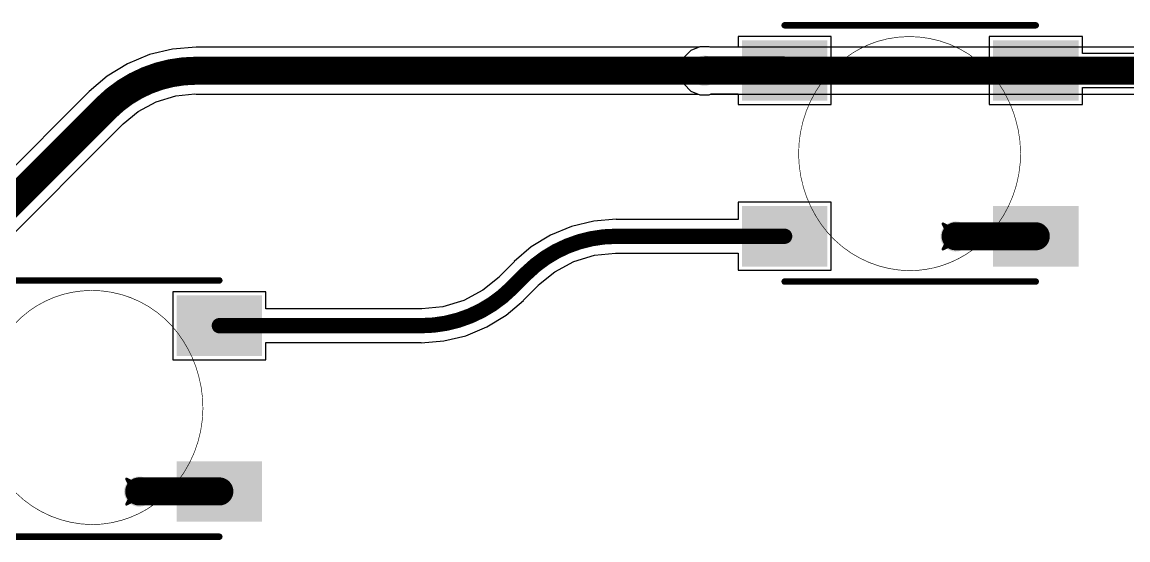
# Model space of a CAD drawing. Header units: inches. Extents: x -11 to 1110, y -7 to 455.
# Drawn here: x 267.56 to 289.58, y 115.88 to 126.19 of the extents above; entities that cross this region are included whole.
import ezdxf

# ---------------------------------------------------------------- set-up
doc = ezdxf.new("R2010")
doc.units = ezdxf.units.IN
for name, color, linetype in [('Bottom Layer', 5, 'Continuous'), ('Drill Drawing', 1, 'Continuous'), ('Mechanical 7', 56, 'Continuous'), ('Top Layer', 1, 'Continuous'), ('Top Overlay', 2, 'Continuous'), ('Top Paste', 8, 'Continuous'), ('Top Solder', 216, 'Continuous'), ('Via Holes', 16, 'Continuous')]:
    doc.layers.add(name, color=color, linetype=linetype)

msp = doc.modelspace()

# ---------------------------------------------------------------- hatches: boundary and pattern name
at = {"layer": 'Bottom Layer'}
h = msp.add_hatch(color=5, dxfattribs=at)
edge = h.paths.add_edge_path()
edge.add_arc((281.149, 125.224), 0.3, 0, 360)
h = msp.add_hatch(color=5, dxfattribs=at)
edge = h.paths.add_edge_path()
edge.add_arc((286.149, 121.924), 0.3, 0, 360)
h = msp.add_hatch(color=5, dxfattribs=at)
edge = h.paths.add_edge_path()
edge.add_arc((269.893, 116.844), 0.3, 0, 360)
at = {"layer": 'Top Layer'}
for points in [[(281.995, 125.728), (283.495, 125.728), (283.495, 124.728), (281.995, 124.728)], [(288.495, 124.728), (286.995, 124.728), (286.995, 125.728), (288.495, 125.728)], [(281.995, 122.428), (283.495, 122.428), (283.495, 121.428), (281.995, 121.428)], [(286.995, 122.428), (288.495, 122.428), (288.495, 121.428), (286.995, 121.428)], [(272.239, 119.648), (270.739, 119.648), (270.739, 120.648), (272.239, 120.648)], [(270.739, 117.348), (272.239, 117.348), (272.239, 116.348), (270.739, 116.348)]]:
    msp.add_hatch(color=1, dxfattribs=at).paths.add_polyline_path(points)
h = msp.add_hatch(color=1, dxfattribs=at)
edge = h.paths.add_edge_path()
edge.add_arc((281.149, 125.224), 0.3, 0, 360)
h = msp.add_hatch(color=1, dxfattribs=at)
edge = h.paths.add_edge_path()
edge.add_arc((286.149, 121.924), 0.3, 0, 360)
h = msp.add_hatch(color=1, dxfattribs=at)
edge = h.paths.add_edge_path()
edge.add_arc((269.893, 116.844), 0.3, 0, 360)
at = {"layer": 'Top Paste'}
for points in [[(281.995, 125.728), (283.495, 125.728), (283.495, 124.728), (281.995, 124.728)], [(288.495, 124.728), (286.995, 124.728), (286.995, 125.728), (288.495, 125.728)], [(281.995, 122.428), (283.495, 122.428), (283.495, 121.428), (281.995, 121.428)], [(286.995, 122.428), (288.495, 122.428), (288.495, 121.428), (286.995, 121.428)], [(272.239, 119.648), (270.739, 119.648), (270.739, 120.648), (272.239, 120.648)], [(270.739, 117.348), (272.239, 117.348), (272.239, 116.348), (270.739, 116.348)]]:
    msp.add_hatch(color=8, dxfattribs=at).paths.add_polyline_path(points)
at = {"layer": 'Top Solder'}
for points in [[(281.893, 125.829), (283.597, 125.829), (283.597, 124.626), (281.893, 124.626)], [(288.597, 124.626), (286.893, 124.626), (286.893, 125.829), (288.597, 125.829)], [(281.893, 122.529), (283.597, 122.529), (283.597, 121.326), (281.893, 121.326)], [(286.893, 122.529), (288.597, 122.529), (288.597, 121.326), (286.893, 121.326)], [(272.341, 119.546), (270.637, 119.546), (270.637, 120.749), (272.341, 120.749)], [(270.637, 117.449), (272.341, 117.449), (272.341, 116.246), (270.637, 116.246)]]:
    msp.add_hatch(color=216, dxfattribs=at).paths.add_polyline_path(points)
at = {"layer": 'Via Holes'}
h = msp.add_hatch(color=7, dxfattribs=at)
edge = h.paths.add_edge_path()
edge.add_arc((281.149, 125.224), 0.15, 0, 360)
h = msp.add_hatch(color=7, dxfattribs=at)
edge = h.paths.add_edge_path()
edge.add_arc((286.149, 121.924), 0.15, 0, 360)
h = msp.add_hatch(color=7, dxfattribs=at)
edge = h.paths.add_edge_path()
edge.add_arc((269.893, 116.844), 0.15, 0, 360)

# ---------------------------------------------------------------- linework, layer by layer
at = {"layer": 'Bottom Layer'}
for p, q in [((270.096, 125.544), (269.661, 125.363)), ((270.555, 125.654), (270.096, 125.544)), ((271.025, 125.691), (270.555, 125.654)), ((271.025, 125.69), (271.025, 125.691)), ((281.026, 125.69), (271.025, 125.69)), ((281.054, 125.702), (281.026, 125.69)), ((281.244, 125.702), (281.054, 125.702)), ((281.273, 125.69), (281.244, 125.702)), ((290.765, 125.69), (281.273, 125.69)), ((269.661, 125.363), (269.258, 125.116)), ((269.258, 125.116), (268.9, 124.81)), ((268.9, 124.81), (264.651, 120.561)), ((268.9, 124.81), (268.9, 124.81)), ((270.229, 124.606), (270.62, 124.724)), ((270.62, 124.724), (271.004, 124.762)), ((271.004, 124.762), (271.025, 124.758)), ((271.025, 124.758), (281.026, 124.758)), ((281.026, 124.758), (281.054, 124.746)), ((281.054, 124.746), (281.244, 124.746)), ((281.244, 124.746), (281.273, 124.758)), ((281.273, 124.758), (290.765, 124.758)), ((269.571, 124.169), (269.87, 124.414)), ((269.87, 124.414), (270.229, 124.606)), ((265.31, 119.902), (269.559, 124.151)), ((269.559, 124.151), (269.571, 124.169))]:
    msp.add_line(p, q, dxfattribs=at)
for points in [[(269.229, 124.48, 0.559, 0.559, -0.198912), (271.025, 125.224, 0.559, 0.559, 0)], [(271.025, 125.224, 0.559, 0.559, 0), (281.149, 125.224, 0.559, 0.559, 0)], [(281.149, 125.224, 0.559, 0.559, 0), (290.765, 125.224, 0.559, 0.559, 0)], [(264.893, 120.144, 0.559, 0.559, 0), (269.229, 124.48, 0.559, 0.559, 0)]]:
    msp.add_lwpolyline(points, format="xyseb", dxfattribs=at)
for points in [[(270.886, 125.224, 0.279, 0.279, 1), (271.165, 125.224, 0.279, 0.279, 1)], [(270.886, 125.224, 0.279, 0.279, 1), (271.165, 125.224, 0.279, 0.279, 1)], [(281.01, 125.224, 0.279, 0.279, 1), (281.289, 125.224, 0.279, 0.279, 1)], [(281.01, 125.224, 0.279, 0.279, 1), (281.289, 125.224, 0.279, 0.279, 1)], [(269.09, 124.48, 0.279, 0.279, 1), (269.369, 124.48, 0.279, 0.279, 1)], [(269.09, 124.48, 0.279, 0.279, 1), (269.369, 124.48, 0.279, 0.279, 1)]]:
    msp.add_lwpolyline(points, format="xyseb", close=True, dxfattribs=at)
at = {"layer": 'Drill Drawing'}
for points in [[(280.895, 125.478, 0.0508, 0.0508, 0), (281.149, 125.351, 0.0508, 0.0508, 0)], [(280.895, 125.478, 0.0508, 0.0508, 0), (281.022, 125.224, 0.0508, 0.0508, 0)], [(281.149, 125.351, 0.0508, 0.0508, 0), (281.403, 125.478, 0.0508, 0.0508, 0)], [(281.276, 125.224, 0.0508, 0.0508, 0), (281.403, 125.478, 0.0508, 0.0508, 0)], [(280.895, 124.97, 0.0508, 0.0508, 0), (281.022, 125.224, 0.0508, 0.0508, 0)], [(280.895, 124.97, 0.0508, 0.0508, 0), (281.149, 125.097, 0.0508, 0.0508, 0)], [(281.149, 125.097, 0.0508, 0.0508, 0), (281.403, 124.97, 0.0508, 0.0508, 0)], [(281.276, 125.224, 0.0508, 0.0508, 0), (281.403, 124.97, 0.0508, 0.0508, 0)], [(285.895, 122.178, 0.0508, 0.0508, 0), (286.149, 122.051, 0.0508, 0.0508, 0)], [(285.895, 122.178, 0.0508, 0.0508, 0), (286.022, 121.924, 0.0508, 0.0508, 0)], [(286.149, 122.051, 0.0508, 0.0508, 0), (286.403, 122.178, 0.0508, 0.0508, 0)], [(286.276, 121.924, 0.0508, 0.0508, 0), (286.403, 122.178, 0.0508, 0.0508, 0)], [(285.895, 121.67, 0.0508, 0.0508, 0), (286.022, 121.924, 0.0508, 0.0508, 0)], [(285.895, 121.67, 0.0508, 0.0508, 0), (286.149, 121.797, 0.0508, 0.0508, 0)], [(286.149, 121.797, 0.0508, 0.0508, 0), (286.403, 121.67, 0.0508, 0.0508, 0)], [(286.276, 121.924, 0.0508, 0.0508, 0), (286.403, 121.67, 0.0508, 0.0508, 0)], [(269.639, 117.098, 0.0508, 0.0508, 0), (269.893, 116.971, 0.0508, 0.0508, 0)], [(269.639, 117.098, 0.0508, 0.0508, 0), (269.766, 116.844, 0.0508, 0.0508, 0)], [(269.893, 116.971, 0.0508, 0.0508, 0), (270.147, 117.098, 0.0508, 0.0508, 0)], [(270.02, 116.844, 0.0508, 0.0508, 0), (270.147, 117.098, 0.0508, 0.0508, 0)], [(269.639, 116.59, 0.0508, 0.0508, 0), (269.766, 116.844, 0.0508, 0.0508, 0)], [(269.639, 116.59, 0.0508, 0.0508, 0), (269.893, 116.717, 0.0508, 0.0508, 0)], [(269.893, 116.717, 0.0508, 0.0508, 0), (270.147, 116.59, 0.0508, 0.0508, 0)], [(270.02, 116.844, 0.0508, 0.0508, 0), (270.147, 116.59, 0.0508, 0.0508, 0)]]:
    msp.add_lwpolyline(points, format="xyseb", dxfattribs=at)
for points in [[(280.883, 125.478, 0.0254, 0.0254, 1), (280.908, 125.478, 0.0254, 0.0254, 1)], [(280.883, 125.478, 0.0254, 0.0254, 1), (280.908, 125.478, 0.0254, 0.0254, 1)], [(281.391, 125.478, 0.0254, 0.0254, 1), (281.416, 125.478, 0.0254, 0.0254, 1)], [(281.391, 125.478, 0.0254, 0.0254, 1), (281.416, 125.478, 0.0254, 0.0254, 1)], [(281.137, 125.351, 0.0254, 0.0254, 1), (281.162, 125.351, 0.0254, 0.0254, 1)], [(281.137, 125.351, 0.0254, 0.0254, 1), (281.162, 125.351, 0.0254, 0.0254, 1)], [(281.01, 125.224, 0.0254, 0.0254, 1), (281.035, 125.224, 0.0254, 0.0254, 1)], [(281.01, 125.224, 0.0254, 0.0254, 1), (281.035, 125.224, 0.0254, 0.0254, 1)], [(281.137, 125.097, 0.0254, 0.0254, 1), (281.162, 125.097, 0.0254, 0.0254, 1)], [(281.137, 125.097, 0.0254, 0.0254, 1), (281.162, 125.097, 0.0254, 0.0254, 1)], [(281.264, 125.224, 0.0254, 0.0254, 1), (281.289, 125.224, 0.0254, 0.0254, 1)], [(281.264, 125.224, 0.0254, 0.0254, 1), (281.289, 125.224, 0.0254, 0.0254, 1)], [(280.883, 124.97, 0.0254, 0.0254, 1), (280.908, 124.97, 0.0254, 0.0254, 1)], [(280.883, 124.97, 0.0254, 0.0254, 1), (280.908, 124.97, 0.0254, 0.0254, 1)], [(281.391, 124.97, 0.0254, 0.0254, 1), (281.416, 124.97, 0.0254, 0.0254, 1)], [(281.391, 124.97, 0.0254, 0.0254, 1), (281.416, 124.97, 0.0254, 0.0254, 1)], [(285.883, 122.178, 0.0254, 0.0254, 1), (285.908, 122.178, 0.0254, 0.0254, 1)], [(285.883, 122.178, 0.0254, 0.0254, 1), (285.908, 122.178, 0.0254, 0.0254, 1)], [(286.391, 122.178, 0.0254, 0.0254, 1), (286.416, 122.178, 0.0254, 0.0254, 1)], [(286.391, 122.178, 0.0254, 0.0254, 1), (286.416, 122.178, 0.0254, 0.0254, 1)], [(286.137, 122.051, 0.0254, 0.0254, 1), (286.162, 122.051, 0.0254, 0.0254, 1)], [(286.137, 122.051, 0.0254, 0.0254, 1), (286.162, 122.051, 0.0254, 0.0254, 1)], [(286.01, 121.924, 0.0254, 0.0254, 1), (286.035, 121.924, 0.0254, 0.0254, 1)], [(286.01, 121.924, 0.0254, 0.0254, 1), (286.035, 121.924, 0.0254, 0.0254, 1)], [(286.137, 121.797, 0.0254, 0.0254, 1), (286.162, 121.797, 0.0254, 0.0254, 1)], [(286.137, 121.797, 0.0254, 0.0254, 1), (286.162, 121.797, 0.0254, 0.0254, 1)], [(286.264, 121.924, 0.0254, 0.0254, 1), (286.289, 121.924, 0.0254, 0.0254, 1)], [(286.264, 121.924, 0.0254, 0.0254, 1), (286.289, 121.924, 0.0254, 0.0254, 1)], [(285.883, 121.67, 0.0254, 0.0254, 1), (285.908, 121.67, 0.0254, 0.0254, 1)], [(285.883, 121.67, 0.0254, 0.0254, 1), (285.908, 121.67, 0.0254, 0.0254, 1)], [(286.391, 121.67, 0.0254, 0.0254, 1), (286.416, 121.67, 0.0254, 0.0254, 1)], [(286.391, 121.67, 0.0254, 0.0254, 1), (286.416, 121.67, 0.0254, 0.0254, 1)], [(269.627, 117.098, 0.0254, 0.0254, 1), (269.652, 117.098, 0.0254, 0.0254, 1)], [(269.627, 117.098, 0.0254, 0.0254, 1), (269.652, 117.098, 0.0254, 0.0254, 1)], [(269.881, 116.971, 0.0254, 0.0254, 1), (269.906, 116.971, 0.0254, 0.0254, 1)], [(269.881, 116.971, 0.0254, 0.0254, 1), (269.906, 116.971, 0.0254, 0.0254, 1)], [(270.135, 117.098, 0.0254, 0.0254, 1), (270.16, 117.098, 0.0254, 0.0254, 1)], [(270.135, 117.098, 0.0254, 0.0254, 1), (270.16, 117.098, 0.0254, 0.0254, 1)], [(269.754, 116.844, 0.0254, 0.0254, 1), (269.779, 116.844, 0.0254, 0.0254, 1)], [(269.754, 116.844, 0.0254, 0.0254, 1), (269.779, 116.844, 0.0254, 0.0254, 1)], [(269.881, 116.717, 0.0254, 0.0254, 1), (269.906, 116.717, 0.0254, 0.0254, 1)], [(269.881, 116.717, 0.0254, 0.0254, 1), (269.906, 116.717, 0.0254, 0.0254, 1)], [(270.008, 116.844, 0.0254, 0.0254, 1), (270.033, 116.844, 0.0254, 0.0254, 1)], [(270.008, 116.844, 0.0254, 0.0254, 1), (270.033, 116.844, 0.0254, 0.0254, 1)], [(269.627, 116.59, 0.0254, 0.0254, 1), (269.652, 116.59, 0.0254, 0.0254, 1)], [(269.627, 116.59, 0.0254, 0.0254, 1), (269.652, 116.59, 0.0254, 0.0254, 1)], [(270.135, 116.59, 0.0254, 0.0254, 1), (270.16, 116.59, 0.0254, 0.0254, 1)], [(270.135, 116.59, 0.0254, 0.0254, 1), (270.16, 116.59, 0.0254, 0.0254, 1)]]:
    msp.add_lwpolyline(points, format="xyseb", close=True, dxfattribs=at)
at = {"layer": 'Mechanical 7'}
for points in [[(283.953, 125.476, 0.0127, 0.0127, -0.083383), (284.586, 125.806, 0.0127, 0.0127, 0)], [(284.586, 125.806, 0.0127, 0.0127, -0.381286), (287.211, 124.612, 0.0127, 0.0127, 0)], [(283.122, 122.892, 0.0127, 0.0127, -0.308784), (283.953, 125.476, 0.0127, 0.0127, 0)], [(287.211, 124.612, 0.0127, 0.0127, -0.038862), (287.343, 124.259, 0.0127, 0.0127, 0)], [(287.343, 124.259, 0.0127, 0.0127, -0.30897), (286.514, 121.676, 0.0127, 0.0127, 0)], [(283.363, 122.336, 0.0127, 0.0127, -0.063546), (283.122, 122.892, 0.0127, 0.0127, 0)], [(285.231, 121.243, 0.0127, 0.0127, -0.26438), (283.363, 122.336, 0.0127, 0.0127, 0)], [(286.514, 121.676, 0.0127, 0.0127, -0.082911), (285.88, 121.345, 0.0127, 0.0127, 0)], [(285.88, 121.345, 0.0127, 0.0127, -0.077392), (285.231, 121.243, 0.0127, 0.0127, 0)], [(267.714, 120.45, 0.0127, 0.0127, -0.083466), (268.355, 120.765, 0.0127, 0.0127, 0)], [(268.355, 120.765, 0.0127, 0.0127, -0.336731), (270.78, 119.829, 0.0127, 0.0127, 0)], [(266.83, 117.887, 0.0127, 0.0127, -0.309501), (267.714, 120.45, 0.0127, 0.0127, 0)], [(270.78, 119.829, 0.0127, 0.0127, -0.077966), (271.076, 119.153, 0.0127, 0.0127, 0)], [(271.076, 119.153, 0.0127, 0.0127, -0.30985), (270.192, 116.589, 0.0127, 0.0127, 0)], [(268.95, 116.188, 0.0127, 0.0127, -0.269779), (267.063, 117.315, 0.0127, 0.0127, 0)], [(270.192, 116.589, 0.0127, 0.0127, -0.083347), (269.55, 116.275, 0.0127, 0.0127, 0)], [(269.55, 116.275, 0.0127, 0.0127, -0.073332), (268.95, 116.188, 0.0127, 0.0127, 0)]]:
    msp.add_lwpolyline(points, format="xyseb", dxfattribs=at)
for points in [[(284.583, 125.806, 0.00635, 0.00635, 1), (284.589, 125.806, 0.00635, 0.00635, 1)], [(284.583, 125.806, 0.00635, 0.00635, 1), (284.589, 125.806, 0.00635, 0.00635, 1)], [(283.949, 125.476, 0.00635, 0.00635, 1), (283.956, 125.476, 0.00635, 0.00635, 1)], [(283.949, 125.476, 0.00635, 0.00635, 1), (283.956, 125.476, 0.00635, 0.00635, 1)], [(287.208, 124.612, 0.00635, 0.00635, 1), (287.214, 124.612, 0.00635, 0.00635, 1)], [(287.208, 124.612, 0.00635, 0.00635, 1), (287.214, 124.612, 0.00635, 0.00635, 1)], [(287.34, 124.259, 0.00635, 0.00635, 1), (287.346, 124.259, 0.00635, 0.00635, 1)], [(287.34, 124.259, 0.00635, 0.00635, 1), (287.346, 124.259, 0.00635, 0.00635, 1)], [(283.119, 122.892, 0.00635, 0.00635, 1), (283.125, 122.892, 0.00635, 0.00635, 1)], [(283.119, 122.892, 0.00635, 0.00635, 1), (283.125, 122.892, 0.00635, 0.00635, 1)], [(283.36, 122.336, 0.00635, 0.00635, 1), (283.366, 122.336, 0.00635, 0.00635, 1)], [(283.36, 122.336, 0.00635, 0.00635, 1), (283.366, 122.336, 0.00635, 0.00635, 1)], [(286.511, 121.676, 0.00635, 0.00635, 1), (286.517, 121.676, 0.00635, 0.00635, 1)], [(286.511, 121.676, 0.00635, 0.00635, 1), (286.517, 121.676, 0.00635, 0.00635, 1)], [(285.876, 121.345, 0.00635, 0.00635, 1), (285.883, 121.345, 0.00635, 0.00635, 1)], [(285.876, 121.345, 0.00635, 0.00635, 1), (285.883, 121.345, 0.00635, 0.00635, 1)], [(285.228, 121.243, 0.00635, 0.00635, 1), (285.234, 121.243, 0.00635, 0.00635, 1)], [(285.228, 121.243, 0.00635, 0.00635, 1), (285.234, 121.243, 0.00635, 0.00635, 1)], [(268.352, 120.765, 0.00635, 0.00635, 1), (268.358, 120.765, 0.00635, 0.00635, 1)], [(268.352, 120.765, 0.00635, 0.00635, 1), (268.358, 120.765, 0.00635, 0.00635, 1)], [(267.711, 120.45, 0.00635, 0.00635, 1), (267.717, 120.45, 0.00635, 0.00635, 1)], [(267.711, 120.45, 0.00635, 0.00635, 1), (267.717, 120.45, 0.00635, 0.00635, 1)], [(270.776, 119.829, 0.00635, 0.00635, 1), (270.783, 119.829, 0.00635, 0.00635, 1)], [(270.776, 119.829, 0.00635, 0.00635, 1), (270.783, 119.829, 0.00635, 0.00635, 1)], [(271.073, 119.153, 0.00635, 0.00635, 1), (271.079, 119.153, 0.00635, 0.00635, 1)], [(271.073, 119.153, 0.00635, 0.00635, 1), (271.079, 119.153, 0.00635, 0.00635, 1)], [(270.189, 116.589, 0.00635, 0.00635, 1), (270.195, 116.589, 0.00635, 0.00635, 1)], [(270.189, 116.589, 0.00635, 0.00635, 1), (270.195, 116.589, 0.00635, 0.00635, 1)], [(269.547, 116.275, 0.00635, 0.00635, 1), (269.553, 116.275, 0.00635, 0.00635, 1)], [(269.547, 116.275, 0.00635, 0.00635, 1), (269.553, 116.275, 0.00635, 0.00635, 1)], [(268.947, 116.188, 0.00635, 0.00635, 1), (268.953, 116.188, 0.00635, 0.00635, 1)], [(268.947, 116.188, 0.00635, 0.00635, 1), (268.953, 116.188, 0.00635, 0.00635, 1)]]:
    msp.add_lwpolyline(points, format="xyseb", close=True, dxfattribs=at)
at = {"layer": 'Top Layer'}
for p, q in [((283.673, 125.905), (281.817, 125.905)), ((281.817, 125.905), (281.817, 125.694)), ((283.673, 124.55), (283.673, 125.905)), ((288.673, 125.905), (286.817, 125.905)), ((286.817, 125.905), (286.817, 124.55)), ((288.673, 125.564), (288.673, 125.905)), ((280.879, 125.629), (280.744, 125.495)), ((281.054, 125.702), (280.879, 125.629)), ((281.244, 125.702), (281.054, 125.702)), ((281.264, 125.694), (281.244, 125.702)), ((281.817, 125.694), (281.264, 125.694)), ((291.074, 125.564), (288.673, 125.564)), ((280.744, 125.495), (280.672, 125.319)), ((280.672, 125.319), (280.672, 125.129)), ((280.672, 125.129), (280.744, 124.954)), ((280.744, 124.954), (280.879, 124.819)), ((288.673, 124.55), (288.673, 124.891)), ((288.673, 124.891), (291.074, 124.891)), ((280.879, 124.819), (281.054, 124.746)), ((281.054, 124.746), (281.244, 124.746)), ((281.244, 124.746), (281.281, 124.761)), ((281.281, 124.761), (281.817, 124.761)), ((281.817, 124.761), (281.817, 124.55)), ((281.817, 124.55), (283.673, 124.55)), ((286.817, 124.55), (288.673, 124.55)), ((283.673, 122.605), (281.817, 122.605)), ((281.817, 122.605), (281.817, 122.264)), ((283.673, 121.25), (283.673, 122.605)), ((278.943, 122.231), (278.503, 122.126)), ((279.393, 122.267), (278.943, 122.231)), ((279.393, 122.264), (279.393, 122.267)), ((281.817, 122.264), (279.393, 122.264)), ((278.503, 122.126), (278.086, 121.953)), ((278.086, 121.953), (277.701, 121.717)), ((277.701, 121.717), (277.357, 121.423)), ((278.548, 121.427), (278.962, 121.553)), ((278.962, 121.553), (279.378, 121.594)), ((279.378, 121.594), (279.393, 121.591)), ((279.393, 121.591), (281.817, 121.591)), ((281.817, 121.591), (281.817, 121.25)), ((277.359, 121.422), (277.067, 121.13)), ((277.357, 121.423), (277.359, 121.422)), ((278.166, 121.223), (278.548, 121.427)), ((277.058, 121.117), (276.735, 120.852)), ((277.067, 121.13), (277.058, 121.117)), ((277.843, 120.958), (278.166, 121.223)), ((281.817, 121.25), (283.673, 121.25)), ((277.543, 120.653), (277.835, 120.946)), ((277.835, 120.946), (277.843, 120.958)), ((272.417, 120.825), (270.561, 120.825)), ((270.561, 120.825), (270.561, 119.47)), ((272.417, 120.484), (272.417, 120.825)), ((276.735, 120.852), (276.354, 120.648)), ((275.509, 120.484), (272.417, 120.484)), ((275.523, 120.481), (275.509, 120.484)), ((275.939, 120.522), (275.523, 120.481)), ((276.354, 120.648), (275.939, 120.522)), ((277.201, 120.358), (277.545, 120.652)), ((277.545, 120.652), (277.543, 120.653)), ((276.816, 120.122), (277.201, 120.358)), ((276.398, 119.949), (276.816, 120.122)), ((272.417, 119.47), (272.417, 119.811)), ((272.417, 119.811), (275.509, 119.811)), ((275.509, 119.809), (275.959, 119.844)), ((275.509, 119.811), (275.509, 119.809)), ((275.959, 119.844), (276.398, 119.949)), ((270.561, 119.47), (272.417, 119.47))]:
    msp.add_line(p, q, dxfattribs=at)
for points in [[(281.149, 125.228, 0.559, 0.559, 0), (282.745, 125.228, 0.559, 0.559, 0)], [(287.745, 125.228, 0.305, 0.305, 0), (291.074, 125.228, 0.305, 0.305, 0)], [(286.149, 121.928, 0.559, 0.559, 0), (287.745, 121.928, 0.559, 0.559, 0)], [(277.597, 121.184, 0.305, 0.305, -0.198912), (279.393, 121.928, 0.305, 0.305, 0)], [(279.393, 121.928, 0.305, 0.305, 0), (282.745, 121.928, 0.305, 0.305, 0)], [(277.305, 120.892, 0.305, 0.305, 0), (277.597, 121.184, 0.305, 0.305, 0)], [(277.305, 120.892, 0.305, 0.305, -0.198912), (275.509, 120.148, 0.305, 0.305, 0)], [(271.489, 120.148, 0.305, 0.305, 0), (275.509, 120.148, 0.305, 0.305, 0)], [(269.893, 116.848, 0.559, 0.559, 0), (271.489, 116.848, 0.559, 0.559, 0)]]:
    msp.add_lwpolyline(points, format="xyseb", dxfattribs=at)
for points in [[(281.01, 125.228, 0.279, 0.279, 1), (281.289, 125.228, 0.279, 0.279, 1)], [(282.605, 125.228, 0.279, 0.279, 1), (282.885, 125.228, 0.279, 0.279, 1)], [(287.669, 125.228, 0.152, 0.152, 1), (287.821, 125.228, 0.152, 0.152, 1)], [(286.01, 121.928, 0.279, 0.279, 1), (286.289, 121.928, 0.279, 0.279, 1)], [(287.605, 121.928, 0.279, 0.279, 1), (287.885, 121.928, 0.279, 0.279, 1)], [(279.317, 121.928, 0.152, 0.152, 1), (279.469, 121.928, 0.152, 0.152, 1)], [(279.317, 121.928, 0.152, 0.152, 1), (279.469, 121.928, 0.152, 0.152, 1)], [(282.669, 121.928, 0.152, 0.152, 1), (282.821, 121.928, 0.152, 0.152, 1)], [(277.521, 121.184, 0.152, 0.152, 1), (277.673, 121.184, 0.152, 0.152, 1)], [(277.521, 121.184, 0.152, 0.152, 1), (277.673, 121.184, 0.152, 0.152, 1)], [(277.229, 120.892, 0.152, 0.152, 1), (277.381, 120.892, 0.152, 0.152, 1)], [(277.229, 120.892, 0.152, 0.152, 1), (277.381, 120.892, 0.152, 0.152, 1)], [(271.413, 120.148, 0.152, 0.152, 1), (271.565, 120.148, 0.152, 0.152, 1)], [(275.432, 120.148, 0.152, 0.152, 1), (275.585, 120.148, 0.152, 0.152, 1)], [(275.432, 120.148, 0.152, 0.152, 1), (275.585, 120.148, 0.152, 0.152, 1)], [(269.754, 116.848, 0.279, 0.279, 1), (270.033, 116.848, 0.279, 0.279, 1)], [(271.349, 116.848, 0.279, 0.279, 1), (271.629, 116.848, 0.279, 0.279, 1)]]:
    msp.add_lwpolyline(points, format="xyseb", close=True, dxfattribs=at)
at = {"layer": 'Top Overlay'}
for points in [[(282.745, 126.128, 0.127, 0.127, 0), (287.745, 126.128, 0.127, 0.127, 0)], [(281.689, 125.381, 0.254, 0.254, 0), (281.816, 125.254, 0.254, 0.254, 0)], [(281.689, 125.127, 0.254, 0.254, 0), (281.689, 125.381, 0.254, 0.254, 0)], [(281.689, 125.127, 0.254, 0.254, 0), (281.816, 125.254, 0.254, 0.254, 0)], [(266.489, 121.048, 0.127, 0.127, 0), (271.489, 121.048, 0.127, 0.127, 0)], [(282.745, 121.027, 0.127, 0.127, 0), (287.745, 121.027, 0.127, 0.127, 0)], [(266.489, 115.947, 0.127, 0.127, 0), (271.489, 115.947, 0.127, 0.127, 0)]]:
    msp.add_lwpolyline(points, format="xyseb", dxfattribs=at)
for points in [[(282.713, 126.128, 0.0635, 0.0635, 1), (282.777, 126.128, 0.0635, 0.0635, 1)], [(287.713, 126.128, 0.0635, 0.0635, 1), (287.777, 126.128, 0.0635, 0.0635, 1)], [(281.625, 125.381, 0.127, 0.127, 1), (281.752, 125.381, 0.127, 0.127, 1)], [(281.625, 125.381, 0.127, 0.127, 1), (281.752, 125.381, 0.127, 0.127, 1)], [(281.752, 125.254, 0.127, 0.127, 1), (281.879, 125.254, 0.127, 0.127, 1)], [(281.752, 125.254, 0.127, 0.127, 1), (281.879, 125.254, 0.127, 0.127, 1)], [(281.625, 125.127, 0.127, 0.127, 1), (281.752, 125.127, 0.127, 0.127, 1)], [(281.625, 125.127, 0.127, 0.127, 1), (281.752, 125.127, 0.127, 0.127, 1)], [(271.457, 121.048, 0.0635, 0.0635, 1), (271.521, 121.048, 0.0635, 0.0635, 1)], [(282.713, 121.027, 0.0635, 0.0635, 1), (282.777, 121.027, 0.0635, 0.0635, 1)], [(287.713, 121.027, 0.0635, 0.0635, 1), (287.777, 121.027, 0.0635, 0.0635, 1)], [(271.457, 115.947, 0.0635, 0.0635, 1), (271.521, 115.947, 0.0635, 0.0635, 1)]]:
    msp.add_lwpolyline(points, format="xyseb", close=True, dxfattribs=at)

doc.saveas('drawing.dxf')
